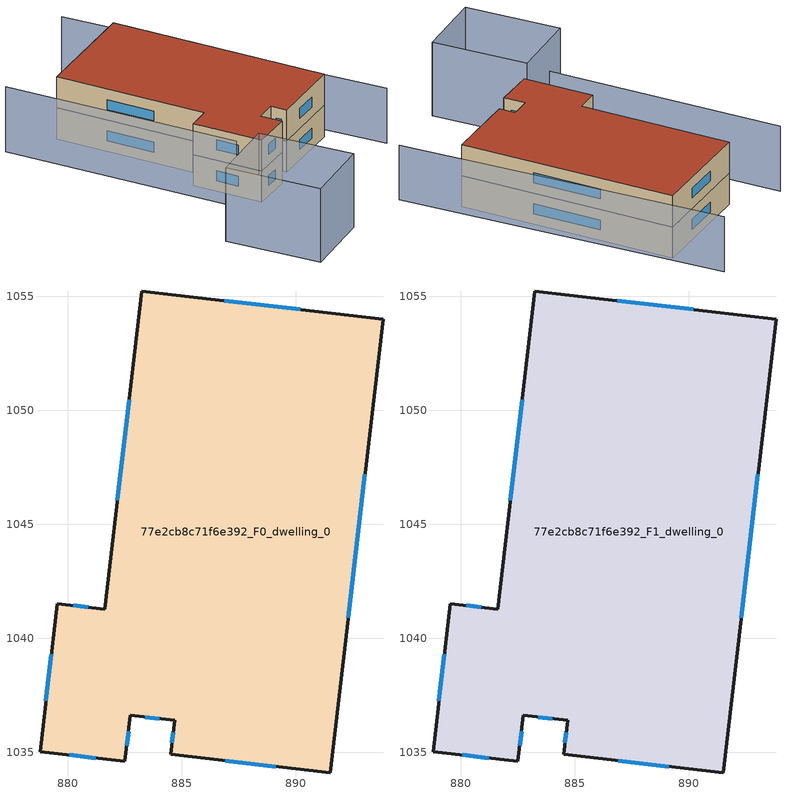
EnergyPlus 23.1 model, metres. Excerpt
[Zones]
77e2cb8c71f6e392_F0_dwelling_0
 floor ground (EU_floor_Construction): 893.82,1054 891.51,1034.09 884.5,1034.9 884.67,1036.39 882.74,1036.62 882.5,1034.6 878.78,1035.03 879.53,1041.52 881.62,1041.28 883.23,1055.22 z0
 wall outside (EU_wall_Construction): 878.78,1035.03 882.5,1034.6 882.74,1036.62 884.67,1036.39 884.5,1034.9 891.51,1034.09 893.82,1054 883.23,1055.22 881.62,1041.28 879.53,1041.52 878.78,1035.03 z0:3
 window (EU_Window_Construction): 880.05,1034.88 881.23,1034.75 / 879.27,1039.3 879.03,1037.25 / 880.9,1041.36 880.24,1041.44 / 882.68,1050.45 882.17,1046.05 / 890.19,1054.42 886.86,1054.8 / 892.3,1040.91 893.02,1047.18 / 886.9,1034.63 889.11,1034.37 / 884.61,1035.88 884.56,1035.41 / 883.4,1036.54 884.01,1036.47 / 882.58,1035.29 882.66,1035.93 z1.03:1.97
77e2cb8c71f6e392_F1_dwelling_0
 floor to 77e2cb8c71f6e392_F0_dwelling_0 (EU_floor_Construction): 893.81,1054 891.51,1034.09 884.5,1034.9 884.67,1036.39 882.74,1036.62 882.5,1034.6 878.78,1035.03 879.53,1041.52 881.62,1041.28 883.23,1055.22 z3
 wall outside (EU_wall_Construction): 878.78,1035.03 882.5,1034.6 882.74,1036.62 884.67,1036.39 884.5,1034.9 891.51,1034.09 893.82,1054 883.23,1055.22 881.62,1041.28 879.53,1041.52 878.78,1035.03 z3:6
 window (EU_Window_Construction): 880.05,1034.88 881.23,1034.75 / 879.27,1039.3 879.03,1037.25 / 880.9,1041.36 880.24,1041.44 / 882.68,1050.45 882.17,1046.05 / 890.19,1054.42 886.86,1054.8 / 892.3,1040.91 893.02,1047.18 / 886.9,1034.63 889.11,1034.37 / 884.61,1035.88 884.56,1035.41 / 883.4,1036.54 884.01,1036.47 / 882.58,1035.29 882.66,1035.93 z4.03:4.97
 roof outside (EU_roof_Construction): 891.51,1034.09 893.82,1054 883.23,1055.22 881.62,1041.28 879.53,1041.52 878.78,1035.03 882.5,1034.6 882.74,1036.62 884.67,1036.39 884.5,1034.9 z6
shading: 870.63,1026.7 871.27,1035.53 / 871.27,1035.53 878,1035.04 / 878,1035.04 877.36,1026.21 / 877.36,1026.21 870.63,1026.7 z0:7.1; 892.22,1028.71 894.51,1058.94 z0:5.3; 879.62,1058.45 877.31,1036.82 z0:6.3
[Building]
EU S2 Campaign: North Axis=0; Terrain=City; Solar Distribution=FullExterior
[Site:Location]
Cape.Town.Intl.AP: Latitude=-33.965; Longitude=18.602; Time Zone=2; Elevation=46
[SizingPeriod:WeatherFileDays]
AnnualSizingPeriod: Begin Month=1; Begin Day of Month=1; End Month=12; End Day of Month=31; Day of Week for Start Day=Monday; Use Weather File Daylight Saving Period=No; Use Weather File Rain and Snow Indicators=No
[MATERIAL]
EU_InternalMass_Material: Roughness=MediumRough; Thickness=0.1; Conductivity=1; Density=1800; Specific Heat=900; Thermal Absorptance=0.9; Solar Absorptance=0.7; Visible Absorptance=0.7
[MATERIAL:NOMASS] Roughness=MediumRough; Thermal Absorptance=0.9; Solar Absorptance=0.7; Visible Absorptance=0.7
Name | Thermal Resistance
EU_wall_NoMass | 0.493876
EU_roof_NoMass | 0.449382
EU_floor_NoMass | 1.25
[WINDOWMATERIAL:SIMPLEGLAZINGSYSTEM]
EU_Window_SimpleGlazing: UFactor=4.4; Solar Heat Gain Coefficient=0.85; Visible Transmittance=0.85
[CONSTRUCTION]
EU_wall_Construction: EU_wall_NoMass
EU_roof_Construction: EU_roof_NoMass
EU_floor_Construction: EU_floor_NoMass
EU_Window_Construction: EU_Window_SimpleGlazing
EU_InternalMass_Construction: EU_InternalMass_Material
[ZONE] Type=1; Multiplier=1; Ceiling Height=autocalculate; Volume=675.42; Floor Area=autocalculate; Part of Total Floor Area=Yes
77e2cb8c71f6e392_F0_dwelling_0; 77e2cb8c71f6e392_F1_dwelling_0
[INTERNALMASS] Construction=EU_InternalMass_Construction; Surface Area=225.14
Name | Zone or ZoneList
77e2cb8c71f6e392_F0_dwelling_0_EU_InternalMass | 77e2cb8c71f6e392_F0_dwelling_0
77e2cb8c71f6e392_F1_dwelling_0_EU_InternalMass | 77e2cb8c71f6e392_F1_dwelling_0
[OTHEREQUIPMENT] Fuel Type=Electricity; Design Level Calculation Method=Watts/Area; Power per Zone Floor Area=1; Fraction Latent=0; Fraction Radiant=0; Fraction Lost=0; Carbon Dioxide Generation Rate=0; EndUse Subcategory=EU_Step8_InternalGains
Name | Zone or ZoneList or Space or SpaceList | Schedule
EU_Step8_InternalGain_77e2cb8c71f6e392_F0_dwelling_0_f000 | 77e2cb8c71f6e392_F0_dwelling_0 | EU_Step8_GainSchedule_77e2cb8c71f6e392_F0_dwelling_0_f000
EU_Step8_InternalGain_77e2cb8c71f6e392_F1_dwelling_0_f000 | 77e2cb8c71f6e392_F1_dwelling_0 | EU_Step8_GainSchedule_77e2cb8c71f6e392_F1_dwelling_0_f000
[ZONEVENTILATION:DESIGNFLOWRATE] Schedule=EU_AlwaysOn; Design Flow Rate Calculation Method=AirChanges/Hour; Air Changes per Hour=0.64; Ventilation Type=Natural; Fan Pressure Rise=0; Fan Total Efficiency=1; Constant Term Coefficient=1; Temperature Term Coefficient=0; Velocity Term Coefficient=0; Velocity Squared Term Coefficient=0; Minimum Indoor Temperature=-100; Maximum Indoor Temperature=100; Delta Temperature=-100; Minimum Outdoor Temperature=-100; Maximum Outdoor Temperature=100; Maximum Wind Speed=40
Name | Zone or ZoneList or Space or SpaceList
EU_ConstantAir_77e2cb8c71f6e392_F0_dwelling_0 | 77e2cb8c71f6e392_F0_dwelling_0
EU_ConstantAir_77e2cb8c71f6e392_F1_dwelling_0 | 77e2cb8c71f6e392_F1_dwelling_0
[HVACTEMPLATE:THERMOSTAT] Constant Heating Setpoint=20; Constant Cooling Setpoint=50
EU_HeatOnly_77e2cb8c71f6e392_F0_dwelling_0; EU_HeatOnly_77e2cb8c71f6e392_F1_dwelling_0
[HVACTEMPLATE:ZONE:IDEALLOADSAIRSYSTEM] System Availability Schedule=EU_AlwaysOn; Maximum Heating Supply Air Temperature=50; Minimum Cooling Supply Air Temperature=13; Maximum Heating Supply Air Humidity Ratio=0.0156; Minimum Cooling Supply Air Humidity Ratio=0.0077; Heating Limit=NoLimit; Cooling Limit=NoLimit; Heating Availability Schedule=EU_AlwaysOn; Cooling Availability Schedule=EU_CoolingOff; Dehumidification Control Type=ConstantSensibleHeatRatio; Cooling Sensible Heat Ratio=0.7; Dehumidification Setpoint=60; Humidification Control Type=None; Humidification Setpoint=30; Outdoor Air Method=None; Outdoor Air Flow Rate per Person=0.00944; Outdoor Air Flow Rate per Zone Floor Area=0; Outdoor Air Flow Rate per Zone=0; Demand Controlled Ventilation Type=None; Outdoor Air Economizer Type=NoEconomizer; Heat Recovery Type=None; Sensible Heat Recovery Effectiveness=0.7; Latent Heat Recovery Effectiveness=0.65
Name | Template Thermostat
77e2cb8c71f6e392_F0_dwelling_0 | EU_HeatOnly_77e2cb8c71f6e392_F0_dwelling_0
77e2cb8c71f6e392_F1_dwelling_0 | EU_HeatOnly_77e2cb8c71f6e392_F1_dwelling_0
[SIZING:ZONE] Zone Cooling Design Supply Air Temperature Input Method=SupplyAirTemperature; Zone Cooling Design Supply Air Temperature=13; Zone Heating Design Supply Air Temperature Input Method=SupplyAirTemperature; Zone Heating Design Supply Air Temperature=50; Zone Cooling Design Supply Air Humidity Ratio=0.008; Zone Heating Design Supply Air Humidity Ratio=0.008; Cooling Design Air Flow Method=DesignDay; Cooling Design Air Flow Rate=0; Cooling Minimum Air Flow per Zone Floor Area=0.000762; Cooling Minimum Air Flow=0; Cooling Minimum Air Flow Fraction=0.2; Heating Design Air Flow Method=DesignDay; Heating Design Air Flow Rate=0; Heating Maximum Air Flow per Zone Floor Area=0.002032; Heating Maximum Air Flow=0.141576; Heating Maximum Air Flow Fraction=0.3; Account for Dedicated Outdoor Air System=No; Dedicated Outdoor Air System Control Strategy=NeutralSupplyAir; Dedicated Outdoor Air Low Setpoint Temperature for Design=autosize; Dedicated Outdoor Air High Setpoint Temperature for Design=autosize; Zone Load Sizing Method=Sensible Load Only No Latent Load; Zone Latent Cooling Design Supply Air Humidity Ratio Input Method=HumidityRatioDifference; Zone Cooling Design Supply Air Humidity Ratio Difference=0.005; Zone Latent Heating Design Supply Air Humidity Ratio Input Method=HumidityRatioDifference; Zone Humidification Design Supply Air Humidity Ratio Difference=0.005
77e2cb8c71f6e392_F0_dwelling_0; 77e2cb8c71f6e392_F1_dwelling_0
[SCHEDULE:CONSTANT]
Name | Hourly Value
EU_AlwaysOn | 1
EU_CoolingOff | 0
[SCHEDULE:FILE] Column Number=1; Rows to Skip at Top=0; Number of Hours of Data=8760; Column Separator=Comma; Interpolate to Timestep=No; Minutes per Item=60; Adjust Schedule for Daylight Savings=Yes
Name | File
EU_Step8_GainSchedule_77e2cb8c71f6e392_F0_dwelling_0_f000 | ../../schedules/77e2cb8c71f6e392/77e2cb8c71f6e392_F0_dwelling_0_f000_gain.csv
EU_Step8_GainSchedule_77e2cb8c71f6e392_F1_dwelling_0_f000 | ../../schedules/77e2cb8c71f6e392/77e2cb8c71f6e392_F1_dwelling_0_f000_gain.csv
